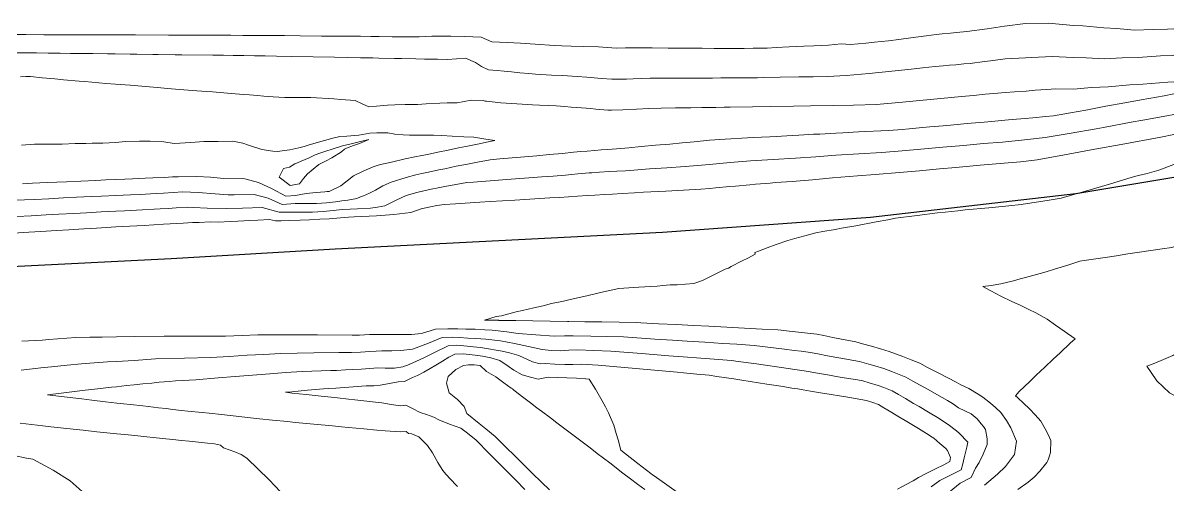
# Model space of a CAD drawing. Header units: inches. Extents: x 11351264 to 11356330, y 6702313 to 6706468.
# Drawn here: x 11355915.6 to 11356330.4, y 6705898.9 to 6706065.5 of the extents above; entities that cross this region are included whole.
import ezdxf

# ---------------------------------------------------------------- set-up
doc = ezdxf.new("R2010")
doc.units = ezdxf.units.IN
doc.header["$MEASUREMENT"] = 0
doc.layers.add('Shumate_Contours_clip1', color=7, linetype='Continuous', lineweight=0)
doc.layers.add('Shumate_Streets_clip1', color=7, linetype='Continuous')

msp = doc.modelspace()

# ---------------------------------------------------------------- linework, layer by layer
at = {"layer": 'Shumate_Contours_clip1'}
for points, elevation in [([(11356330.36, 6706063.37), (11356327.97, 6706063.26), (11356322.9, 6706063.15), (11356316.02, 6706062.89), (11356309.79, 6706063.44), (11356305.06, 6706063.71), (11356297.46, 6706064.42), (11356294.17, 6706064.6), (11356285.11, 6706065.46), (11356276.84, 6706065.3), (11356269.31, 6706064.26), (11356263.04, 6706063.39), (11356255.76, 6706062.43), (11356252.04, 6706062.04), (11356249.86, 6706061.82), (11356246.78, 6706061.51), (11356244.65, 6706061.27), (11356241.01, 6706060.85), (11356235.53, 6706060.1), (11356231.16, 6706059.56), (11356227.49, 6706059.06), (11356222.37, 6706058.5), (11356219.31, 6706058.2), (11356213.81, 6706057.74), (11356210.36, 6706057.95), (11356205.9, 6706057.5), (11356200.62, 6706057.22), (11356196.93, 6706057.11), (11356191.63, 6706056.89), (11356186.98, 6706056.61), (11356183.75, 6706056.44), (11356181.19, 6706056.37), (11356178.7, 6706056.34), (11356175.44, 6706056.29), (11356173.01, 6706056.26), (11356167.91, 6706056.26), (11356164.6, 6706056.28), (11356160.32, 6706056.33), (11356153.45, 6706056.38), (11356148.06, 6706056.44), (11356142.29, 6706056.47), (11356135.81, 6706056.55), (11356132.74, 6706056.48), (11356129.48, 6706056.42), (11356126.13, 6706056.61), (11356122.98, 6706056.82), (11356117.52, 6706057.01), (11356113.1, 6706057.13), (11356109.76, 6706057.25), (11356106.95, 6706057.35), (11356100.14, 6706057.83), (11356094.85, 6706058.18), (11356090.05, 6706058.4), (11356084.46, 6706058.64), (11356080.64, 6706060.37), (11356074.61, 6706060.61), (11356069.73, 6706060.73), (11356062.94, 6706060.73), (11356058.37, 6706060.49), (11356052.08, 6706060.45), (11356048.65, 6706060.51), (11356043.94, 6706060.58), (11356040.88, 6706060.63), (11356037.18, 6706060.66), (11356035.14, 6706060.68), (11356031.25, 6706060.7), (11356025.32, 6706060.74), (11356023.11, 6706060.77), (11356015.41, 6706060.87), (11356009.74, 6706060.9), (11356005.1, 6706060.92), (11355999.25, 6706060.95), (11355994.78, 6706061), (11355990.46, 6706061.05), (11355979.21, 6706061.08), (11355968.01, 6706061.11), (11355956.13, 6706061.14), (11355948.77, 6706061.19), (11355940.74, 6706061.21), (11355932.71, 6706061.23), (11355923.1, 6706061.24), (11355916.59, 6706061.29), (11355908.56, 6706061.26)], 1376), ([(11356330.36, 6706053.81), (11356329.8, 6706053.77), (11356325.56, 6706053.58), (11356317.51, 6706053.08), (11356311.73, 6706052.87), (11356305.36, 6706052.52), (11356298.73, 6706052.9), (11356294.02, 6706052.96), (11356286.45, 6706053.39), (11356284.09, 6706053.24), (11356278.98, 6706053.05), (11356276.84, 6706052.91), (11356269.56, 6706052.53), (11356264.19, 6706051.79), (11356262.06, 6706051.54), (11356256.9, 6706050.88), (11356254.59, 6706050.68), (11356251.77, 6706050.42), (11356249.46, 6706050.22), (11356247.16, 6706050.03), (11356244.35, 6706049.76), (11356239.67, 6706049.28), (11356236.72, 6706048.96), (11356231.05, 6706048.35), (11356228.62, 6706048.08), (11356220.49, 6706047.23), (11356212.23, 6706046.49), (11356205.54, 6706046.17), (11356200.32, 6706046.06), (11356195.14, 6706046.04), (11356188.49, 6706045.95), (11356182.57, 6706045.79), (11356180.21, 6706045.73), (11356177.31, 6706045.71), (11356174.52, 6706045.68), (11356171.87, 6706045.66), (11356169.14, 6706045.65), (11356166.99, 6706045.63), (11356164.03, 6706045.62), (11356160.45, 6706045.61), (11356153.94, 6706045.62), (11356141.52, 6706045.61), (11356138.48, 6706045.49), (11356135.44, 6706045.36), (11356133.03, 6706045.26), (11356130.96, 6706045.24), (11356128.57, 6706045.21), (11356127.81, 6706045.25), (11356124, 6706045.48), (11356121.36, 6706045.73), (11356118.74, 6706045.96), (11356115.31, 6706046.19), (11356109.94, 6706046.5), (11356105.96, 6706046.68), (11356100.24, 6706047.03), (11356097.85, 6706047.22), (11356094.55, 6706047.55), (11356091.64, 6706047.88), (11356088.92, 6706048.14), (11356086.48, 6706048.38), (11356083.35, 6706048.58), (11356080.83, 6706049.72), (11356078.6, 6706051.24), (11356074.98, 6706052.79), (11356068.49, 6706052.27), (11356064.96, 6706052.36), (11356060.23, 6706052.46), (11356057.18, 6706052.53), (11356051.99, 6706052.64), (11356049.4, 6706052.7), (11356043.75, 6706052.82), (11356041.62, 6706052.87), (11356037.16, 6706052.94), (11356027.78, 6706053.13), (11356020.1, 6706053.28), (11356012.43, 6706053.43), (11356006.86, 6706053.5), (11356002.88, 6706053.58), (11355999.03, 6706053.65), (11355995.15, 6706053.72), (11355991.26, 6706053.79), (11355987.79, 6706053.85), (11355984, 6706053.92), (11355972.81, 6706054.01), (11355970.42, 6706054.02), (11355964.31, 6706054.12), (11355962.29, 6706054.15), (11355956.55, 6706054.24), (11355954.17, 6706054.27), (11355948.8, 6706054.35), (11355945.94, 6706054.37), (11355940.77, 6706054.43), (11355937.48, 6706054.45), (11355932.69, 6706054.52), (11355928.96, 6706054.57), (11355924.57, 6706054.64), (11355920.45, 6706054.69), (11355916.46, 6706054.75), (11355912.08, 6706054.73)], 1374), ([(11356330.36, 6706044.28), (11356328.18, 6706044.14), (11356319.14, 6706043.39), (11356314.44, 6706043.11), (11356306.62, 6706042.47), (11356300.69, 6706042.15), (11356294.19, 6706041.64), (11356287.74, 6706041.73), (11356284.43, 6706041.44), (11356280.29, 6706041.18), (11356277.06, 6706040.9), (11356272.85, 6706040.62), (11356269.68, 6706040.34), (11356265.4, 6706040.04), (11356262.29, 6706039.77), (11356258.05, 6706039.27), (11356253.79, 6706038.91), (11356246.37, 6706038.24), (11356239.96, 6706037.64), (11356232.48, 6706036.92), (11356223.17, 6706036.13), (11356214.91, 6706035.86), (11356207.51, 6706035.68), (11356199.34, 6706035.53), (11356193.22, 6706035.49), (11356184.92, 6706035.31), (11356178.44, 6706035.19), (11356170.36, 6706035.06), (11356168.29, 6706035.05), (11356165.26, 6706035.02), (11356162.86, 6706034.98), (11356160.14, 6706034.95), (11356156.26, 6706034.9), (11356150.75, 6706034.85), (11356145.56, 6706034.74), (11356141.09, 6706034.58), (11356136.61, 6706034.34), (11356131.67, 6706034.13), (11356127.67, 6706034.04), (11356126.35, 6706034.08), (11356121.97, 6706034.44), (11356120.17, 6706034.65), (11356115.09, 6706034.98), (11356113.05, 6706035.16), (11356110.77, 6706035.34), (11356107.65, 6706035.58), (11356104.93, 6706035.68), (11356101.67, 6706035.84), (11356099.21, 6706035.97), (11356093.5, 6706036.28), (11356087.79, 6706036.71), (11356082.57, 6706037.27), (11356082.11, 6706037.32), (11356081.44, 6706037.51), (11356077.07, 6706037.6), (11356074.55, 6706037.1), (11356072.02, 6706036.68), (11356068.47, 6706036.71), (11356065.74, 6706036.6), (11356060.89, 6706036.27), (11356057.77, 6706036.13), (11356053.26, 6706036.06), (11356049.51, 6706035.9), (11356046.87, 6706035.8), (11356042.92, 6706035.46), (11356040.21, 6706035.22), (11356037.82, 6706036.31), (11356035.24, 6706037.46), (11356030.06, 6706037.86), (11356027.56, 6706038.06), (11356019.33, 6706038.62), (11356014.97, 6706038.62), (11356009.89, 6706038.64), (11356007.7, 6706038.72), (11356005.68, 6706038.85), (11356002.35, 6706039.08), (11356000.1, 6706039.27), (11355997.2, 6706039.52), (11355995.14, 6706039.7), (11355991.98, 6706039.97), (11355987.93, 6706040.31), (11355983.89, 6706040.64), (11355981.63, 6706040.78), (11355976.53, 6706041.13), (11355969.05, 6706041.74), (11355962.6, 6706042.28), (11355954.17, 6706042.99), (11355948.84, 6706043.39), (11355945.43, 6706043.64), (11355937.78, 6706044.32), (11355935.74, 6706044.51), (11355930.13, 6706045.01), (11355927.01, 6706045.31), (11355922.49, 6706045.72), (11355918.26, 6706046.13), (11355916.55, 6706046.19), (11355914.63, 6706046.09)], 1372), ([(11355910.61, 6706001.43), (11355916.11, 6706001.66), (11355919.66, 6706001.82), (11355924.87, 6706002.07), (11355930.17, 6706002.36), (11355934.82, 6706002.6), (11355940.1, 6706002.9), (11355943.78, 6706003.07), (11355949.01, 6706003.31), (11355951.67, 6706003.41), (11355954.33, 6706003.51), (11355957.72, 6706003.66), (11355959.65, 6706003.75), (11355961.49, 6706003.85), (11355963.67, 6706003.97), (11355966.13, 6706004.12), (11355969.67, 6706004.32), (11355973.21, 6706004.52), (11355978.71, 6706004.37), (11355984.81, 6706003.85), (11355989.52, 6706003.55), (11355991.71, 6706003.46), (11355998.91, 6706003.66), (11356003.94, 6706002.27), (11356009.01, 6706000), (11356013.62, 6706000.35), (11356017.99, 6706000.36), (11356021.38, 6706000.32), (11356024.88, 6706000.6), (11356028.19, 6706001.03), (11356030.46, 6706001.28), (11356032.64, 6706001.63), (11356035.82, 6706002.17), (11356037.13, 6706002.8), (11356038.23, 6706003.13), (11356040.43, 6706004.05), (11356042.53, 6706005.21), (11356045.27, 6706006.74), (11356048.27, 6706008.05), (11356053.6, 6706009.77), (11356057.17, 6706010.74), (11356059.25, 6706011.2), (11356061.7, 6706011.71), (11356065.42, 6706012.47), (11356067.55, 6706012.93), (11356071.69, 6706013.8), (11356075.76, 6706014.57), (11356079.31, 6706015.23), (11356083.86, 6706016.11), (11356087.36, 6706016.42), (11356096.29, 6706017.25), (11356100.74, 6706017.61), (11356105.19, 6706017.98), (11356109.94, 6706018.38), (11356113.99, 6706018.84), (11356116.64, 6706019.09), (11356118.88, 6706019.29), (11356121.62, 6706019.52), (11356123.87, 6706019.71), (11356126.27, 6706019.87), (11356129.39, 6706020.1), (11356133.85, 6706020.5), (11356138.3, 6706020.9), (11356143.48, 6706021.38), (11356148.65, 6706021.78), (11356153.07, 6706022.21), (11356157.49, 6706022.64), (11356162.92, 6706023.17), (11356168.55, 6706023.6), (11356176.64, 6706024.03), (11356178.67, 6706024.12), (11356184.72, 6706024.45), (11356186.94, 6706024.55), (11356192.81, 6706024.87), (11356195.21, 6706024.99), (11356200.44, 6706025.32), (11356202.73, 6706025.42), (11356208.54, 6706025.74), (11356211.03, 6706025.86), (11356216.64, 6706026.16), (11356219.32, 6706026.28), (11356224.75, 6706026.57), (11356227.61, 6706026.7), (11356232.36, 6706027.07), (11356234.91, 6706027.29), (11356239.78, 6706027.74), (11356242.36, 6706027.97), (11356247.21, 6706028.41), (11356249.8, 6706028.64), (11356254.63, 6706029.08), (11356257.24, 6706029.31), (11356261.95, 6706029.71), (11356264.56, 6706029.94), (11356269.36, 6706030.4), (11356272.01, 6706030.63), (11356276.77, 6706031.08), (11356279.46, 6706031.32), (11356284.18, 6706031.78), (11356286.91, 6706032.02), (11356293.08, 6706033.05), (11356298.55, 6706034.05), (11356305.82, 6706035.41), (11356312.69, 6706036.66), (11356318.58, 6706037.74), (11356326.81, 6706039.24), (11356330.36, 6706039.88)], 1372), ([(11355913.31, 6705995.65), (11355918.47, 6705995.91), (11355923.91, 6705996.23), (11355928.44, 6705996.47), (11355933.83, 6705996.79), (11355938.42, 6705997.04), (11355943.74, 6705997.35), (11355949.03, 6705997.62), (11355952.1, 6705997.75), (11355954.36, 6705997.84), (11355956.46, 6705997.93), (11355964.99, 6705998.41), (11355967.83, 6705998.59), (11355970.72, 6705998.77), (11355974.9, 6705999.02), (11355976.98, 6705998.96), (11355981.93, 6705998.72), (11355988.74, 6705998.58), (11355994.61, 6705998.68), (11356001.75, 6705998.97), (11356007.86, 6705997.21), (11356013.28, 6705997.22), (11356016.51, 6705997.25), (11356019.83, 6705997.24), (11356023.75, 6705997.45), (11356027.31, 6705997.87), (11356030.55, 6705998.18), (11356033.45, 6705998.37), (11356036.11, 6705998.41), (11356040.78, 6705998.68), (11356043.32, 6705999.07), (11356045.98, 6705999.55), (11356047.83, 6706000.47), (11356050.06, 6706001.56), (11356053.68, 6706003.22), (11356057.5, 6706004.39), (11356062.04, 6706005.42), (11356065.76, 6706006.14), (11356068.17, 6706006.65), (11356072.22, 6706007.34), (11356075.5, 6706007.92), (11356077.86, 6706008.08), (11356088.39, 6706008.94), (11356102.56, 6706009.97), (11356106.57, 6706010.24), (11356111.05, 6706010.56), (11356113.28, 6706010.8), (11356115.51, 6706011.06), (11356119.65, 6706011.42), (11356120.6, 6706011.48), (11356123.26, 6706011.64), (11356126.86, 6706011.85), (11356129.55, 6706011.98), (11356132.68, 6706012.17), (11356137.16, 6706012.52), (11356141.33, 6706012.85), (11356147.63, 6706013.27), (11356154.22, 6706013.7), (11356158.66, 6706014.1), (11356162.98, 6706014.49), (11356170.44, 6706015.12), (11356177.73, 6706015.71), (11356185.92, 6706016.21), (11356194.01, 6706016.72), (11356201.25, 6706017.24), (11356208.46, 6706017.77), (11356216.81, 6706018.28), (11356225.13, 6706018.78), (11356232.36, 6706019.36), (11356239.15, 6706019.92), (11356247.07, 6706020.66), (11356254.51, 6706021.34), (11356261.76, 6706021.97), (11356268.51, 6706022.52), (11356276.49, 6706023.34), (11356283.98, 6706024.13), (11356292.63, 6706025.63), (11356302.28, 6706027.33), (11356304.96, 6706027.83), (11356314.97, 6706029.71), (11356319.13, 6706030.48), (11356327.75, 6706032.04), (11356330.36, 6706032.51)], 1374), ([(11355912.01, 6705989.71), (11355917.68, 6705990.06), (11355922.02, 6705990.31), (11355927.58, 6705990.65), (11355932.03, 6705990.91), (11355937.47, 6705991.24), (11355942.04, 6705991.5), (11355947.37, 6705991.83), (11355949.06, 6705991.92), (11355951.45, 6705992.04), (11355959.2, 6705992.49), (11355966.23, 6705992.91), (11355973.25, 6705993.33), (11355976.59, 6705993.54), (11355978.98, 6705993.47), (11355982.97, 6705993.71), (11355985.98, 6705993.68), (11355990.16, 6705993.93), (11355993.03, 6705993.98), (11355997.3, 6705994.23), (11356000.13, 6705994.36), (11356004.39, 6705994.61), (11356006.57, 6705994.07), (11356008.59, 6705994.1), (11356011.57, 6705994.27), (11356015.42, 6705994.3), (11356018.79, 6705994.49), (11356022.55, 6705994.69), (11356025.87, 6705994.88), (11356029.93, 6705995.26), (11356032.82, 6705995.43), (11356034.92, 6705995.51), (11356042.98, 6705995.91), (11356049.18, 6705996.43), (11356055.28, 6705997.14), (11356059.04, 6705998.42), (11356062.37, 6705999.18), (11356064.72, 6705999.61), (11356067.48, 6706000.06), (11356071.43, 6706000.26), (11356080.14, 6706000.85), (11356083.92, 6706001.05), (11356092.77, 6706001.62), (11356096.43, 6706001.81), (11356105.38, 6706002.37), (11356108.95, 6706002.55), (11356112.16, 6706002.75), (11356115.37, 6706003.03), (11356118.92, 6706003.24), (11356121.67, 6706003.42), (11356125.16, 6706003.62), (11356127.95, 6706003.77), (11356131.45, 6706003.96), (11356135.99, 6706004.18), (11356139.2, 6706004.4), (11356147.28, 6706004.85), (11356153.56, 6706005.2), (11356159.84, 6706005.55), (11356163.04, 6706005.82), (11356165.07, 6706006), (11356170.29, 6706006.46), (11356172.31, 6706006.65), (11356177.54, 6706007.1), (11356179.54, 6706007.29), (11356184.79, 6706007.74), (11356186.79, 6706007.92), (11356192.8, 6706008.35), (11356200.05, 6706008.96), (11356207.29, 6706009.57), (11356216.35, 6706010.34), (11356222.62, 6706010.78), (11356231.4, 6706011.55), (11356238.65, 6706012.18), (11356245.89, 6706012.82), (11356251.78, 6706013.36), (11356260.51, 6706014.14), (11356267.76, 6706014.77), (11356275.01, 6706015.4), (11356281, 6706016.11), (11356292.23, 6706018.17), (11356301.8, 6706019.92), (11356311.35, 6706021.69), (11356325.6, 6706024.33), (11356330.36, 6706025.23)], 1376), ([(11355915.37, 6706007.52), (11355918.92, 6706007.66), (11355924.31, 6706007.89), (11355927.78, 6706008.04), (11355931.25, 6706008.19), (11355936.44, 6706008.46), (11355941.77, 6706008.69), (11355945.38, 6706008.85), (11355948.99, 6706009.01), (11355952.29, 6706009.13), (11355955.04, 6706009.25), (11355959.63, 6706009.45), (11355962.29, 6706009.57), (11355966.53, 6706009.77), (11355969.41, 6706009.93), (11355971.52, 6706010.04), (11355978.15, 6706010.09), (11355983.08, 6706009.82), (11355987.94, 6706009.41), (11355995.55, 6706009.21), (11356000.38, 6706007.93), (11356005.34, 6706005.67), (11356010.23, 6706002.99), (11356013.81, 6706003.26), (11356017.57, 6706003.96), (11356021.19, 6706004.33), (11356024.34, 6706004.6), (11356025.19, 6706004.67), (11356025.86, 6706004.75), (11356030.1, 6706006.72), (11356032.37, 6706008.53), (11356034.65, 6706010.31), (11356038.41, 6706012.2), (11356041.72, 6706013.6), (11356043.18, 6706014.09), (11356044.35, 6706014.41), (11356048.38, 6706015.33), (11356053.29, 6706016.52), (11356056.82, 6706017.23), (11356059.23, 6706017.7), (11356061.36, 6706018.07), (11356065.08, 6706018.85), (11356068.79, 6706019.64), (11356072.51, 6706020.41), (11356075.2, 6706020.96), (11356079.31, 6706021.79), (11356083.17, 6706022.59), (11356085.59, 6706023.09), (11356082.36, 6706023.6), (11356078.03, 6706024.25), (11356074.42, 6706024.4), (11356070.21, 6706024.71), (11356066.54, 6706024.95), (11356063.55, 6706024.97), (11356060.88, 6706024.98), (11356057.66, 6706025.01), (11356054.88, 6706025.04), (11356052.6, 6706025.19), (11356049.6, 6706025.38), (11356046.98, 6706025.84), (11356043.11, 6706025.88), (11356040.56, 6706025.74), (11356036.58, 6706025.02), (11356032.25, 6706024.69), (11356029.69, 6706024.48), (11356027.23, 6706023.91), (11356024.15, 6706023.06), (11356021.22, 6706022.24), (11356018.29, 6706021.4), (11356016.89, 6706020.96), (11356014.91, 6706020.5), (11356011.68, 6706019.68), (11356007.14, 6706019.15), (11356005.58, 6706019.2), (11356001.57, 6706019.84), (11355996.87, 6706021.36), (11355994.76, 6706022.07), (11355991.18, 6706022.83), (11355985.92, 6706022.68), (11355980.73, 6706022.7), (11355976.01, 6706022.41), (11355970.06, 6706022), (11355966.26, 6706022.63), (11355961.4, 6706022.83), (11355957.57, 6706022.83), (11355952.47, 6706022.67), (11355948.93, 6706022.37), (11355944.29, 6706022.13), (11355940.43, 6706022.08), (11355938.15, 6706022.06), (11355934.32, 6706022.01), (11355929.71, 6706021.82), (11355925.89, 6706021.79), (11355923.49, 6706021.79), (11355919.64, 6706021.78), (11355915.01, 6706021.42)], 1370), ([(11356262.11, 6705898.77), (11356266.76, 6705902.76), (11356269.64, 6705905.53), (11356272.84, 6705909.91), (11356273.58, 6705914.69), (11356271.6, 6705919.44), (11356269.99, 6705922.09), (11356267.96, 6705925.02), (11356266.09, 6705926.81), (11356264.27, 6705928.34), (11356261.44, 6705930.51), (11356259.74, 6705931.63), (11356256.48, 6705933.69), (11356253.51, 6705934.92), (11356251.83, 6705935.95), (11356248.85, 6705937.52), (11356245.87, 6705939.09), (11356241.58, 6705941.27), (11356238.71, 6705942.79), (11356235.69, 6705943.98), (11356232.67, 6705945.17), (11356227.77, 6705947.05), (11356224.54, 6705947.98), (11356221.3, 6705948.89), (11356218.06, 6705949.81), (11356215.76, 6705950.46), (11356213.81, 6705950.84), (11356210.59, 6705951.46), (11356207.38, 6705952.09), (11356204.17, 6705952.72), (11356201.61, 6705953.23), (11356198.29, 6705953.61), (11356194.98, 6705953.99), (11356191.66, 6705954.37), (11356188.74, 6705954.7), (11356187.61, 6705954.83), (11356182, 6705955.11), (11356175.59, 6705955.43), (11356169.19, 6705955.76), (11356162.78, 6705956.08), (11356157.34, 6705956.35), (11356150.96, 6705956.68), (11356144.58, 6705957), (11356138.2, 6705957.32), (11356136.6, 6705957.43), (11356130.39, 6705957.54), (11356124.19, 6705957.64), (11356117.98, 6705957.74), (11356112.31, 6705957.83), (11356111.75, 6705957.82), (11356105.55, 6705957.93), (11356099.35, 6705958.04), (11356093.14, 6705958.14), (11356087.07, 6705958.22), (11356086.93, 6705958.24), (11356081.93, 6705958.29), (11356086.09, 6705959.62), (11356088, 6705959.88), (11356093.32, 6705961.27), (11356095.52, 6705961.75), (11356099.64, 6705962.8), (11356102.97, 6705963.51), (11356105.97, 6705964.26), (11356110.34, 6705965.16), (11356112.29, 6705965.64), (11356119.27, 6705967.21), (11356124.78, 6705968.49), (11356130.31, 6705969.73), (11356137.54, 6705970.25), (11356141.85, 6705970.44), (11356144.16, 6705970.59), (11356146.16, 6705970.74), (11356148.74, 6705971.01), (11356151.26, 6705971.01), (11356157.33, 6705971.52), (11356160.4, 6705972.6), (11356163.34, 6705974), (11356166.24, 6705975.49), (11356168.57, 6705976.69), (11356169.81, 6705977.1), (11356170.75, 6705977.71), (11356174.47, 6705979.52), (11356176.97, 6705980.83), (11356179.47, 6705982.13), (11356179.33, 6705982.69), (11356180.67, 6705983.14), (11356183.73, 6705984.37), (11356187.03, 6705985.57), (11356191.18, 6705987.08), (11356193.66, 6705987.78), (11356197.35, 6705988.75), (11356201.32, 6705989.74), (11356203.78, 6705990.31), (11356208.28, 6705991.02), (11356210.58, 6705991.44), (11356215.76, 6705992.26), (11356223.07, 6705993.72), (11356227.19, 6705994.52), (11356229.96, 6705995.05), (11356237.78, 6705996.1), (11356245.16, 6705997.03), (11356247.87, 6705997.28), (11356250.15, 6705997.49), (11356252.42, 6705997.74), (11356255.13, 6705998.04), (11356263.65, 6705998.85), (11356270.89, 6705999.48), (11356275.34, 6706000.03), (11356280.74, 6706000.79), (11356284.66, 6706001.41), (11356289.72, 6706002.27), (11356293.37, 6706003.37), (11356298.48, 6706004.77), (11356304.28, 6706006.54), (11356307.17, 6706007.32), (11356315.27, 6706009.85), (11356317.53, 6706010.41), (11356320.75, 6706011.24), (11356324.92, 6706012.42), (11356330.36, 6706014.45)], 1378), ([(11356274.03, 6705897.25), (11356277.87, 6705899.91), (11356279.95, 6705901.7), (11356282.06, 6705903.87), (11356284.49, 6705907.02), (11356284.9, 6705907.7), (11356285.09, 6705908.28), (11356285.52, 6705909.33), (11356285.9, 6705910.57), (11356286.01, 6705914.96), (11356285.02, 6705917.05), (11356283.94, 6705919.12), (11356282.4, 6705921.89), (11356280.39, 6705924.13), (11356278.3, 6705926.29), (11356276.16, 6705928.36), (11356274.12, 6705930.3), (11356274, 6705930.45), (11356273.19, 6705931.03), (11356274.54, 6705932.54), (11356278.37, 6705936.23), (11356280.71, 6705938.48), (11356283.81, 6705941.36), (11356286.84, 6705944.21), (11356289.29, 6705946.46), (11356292.97, 6705949.95), (11356294.74, 6705951.59), (11356290.82, 6705954.35), (11356287.71, 6705956.48), (11356284.6, 6705958.62), (11356280.53, 6705960.91), (11356278.03, 6705962.18), (11356274.89, 6705963.73), (11356271.9, 6705965.08), (11356267.99, 6705966.94), (11356266.2, 6705967.9), (11356264.4, 6705968.86), (11356261.52, 6705970.41), (11356264.47, 6705970.81), (11356268.02, 6705971.41), (11356272.51, 6705972.51), (11356274.95, 6705973.15), (11356276.9, 6705973.73), (11356282.11, 6705975.16), (11356284.25, 6705975.77), (11356287.3, 6705976.66), (11356292.45, 6705978.22), (11356296.4, 6705979.58), (11356297.19, 6705979.7), (11356297.96, 6705979.84), (11356301.4, 6705980.35), (11356305.52, 6705980.94), (11356309.65, 6705981.55), (11356313.77, 6705982.16), (11356317.9, 6705982.79), (11356322.03, 6705983.42), (11356326.15, 6705984.05), (11356329.63, 6705984.56), (11356330.26, 6705984.72), (11356330.36, 6705984.75)], 1380), ([(11356249.34, 6705896.24), (11356253.36, 6705899.47), (11356257.29, 6705901.58), (11356258.86, 6705904.9), (11356260.15, 6705906.99), (11356261.56, 6705910), (11356263.04, 6705913.42), (11356262.99, 6705915.5), (11356262.38, 6705918.89), (11356261.98, 6705919.65), (11356261.73, 6705919.98), (11356260.89, 6705920.97), (11356259.46, 6705922.73), (11356257.26, 6705924.48), (11356254.99, 6705925.56), (11356252.73, 6705926.74), (11356250.5, 6705928.23), (11356248.73, 6705929.35), (11356244.91, 6705931.5), (11356241.76, 6705933.28), (11356238.67, 6705935.03), (11356236.3, 6705936.29), (11356233.71, 6705937.76), (11356228.92, 6705939.68), (11356225.78, 6705940.92), (11356222.54, 6705941.85), (11356220.35, 6705942.45), (11356217.02, 6705943.38), (11356214.98, 6705943.74), (11356210.29, 6705944.63), (11356208.19, 6705945), (11356204.94, 6705945.59), (11356202.62, 6705946.02), (11356199.32, 6705946.63), (11356196.02, 6705947.06), (11356193.42, 6705947.4), (11356190.01, 6705947.85), (11356179.11, 6705949.22), (11356172.78, 6705949.63), (11356167.71, 6705949.94), (11356161.32, 6705950.35), (11356154.93, 6705950.75), (11356149.66, 6705951.07), (11356143.23, 6705951.45), (11356131.93, 6705952.23), (11356125.78, 6705952.39), (11356120.17, 6705952.53), (11356113.82, 6705952.69), (11356110.7, 6705952.59), (11356106.98, 6705952.51), (11356100.33, 6705953), (11356094.06, 6705953.52), (11356089.87, 6705954.12), (11356084.58, 6705954.74), (11356082.01, 6705954.82), (11356078.45, 6705955), (11356075.17, 6705955.06), (11356072.23, 6705955.12), (11356068.71, 6705955.14), (11356064.22, 6705955.08), (11356059.13, 6705953.54), (11356055.57, 6705953.15), (11356052.99, 6705953.15), (11356049.21, 6705953.1), (11356046.72, 6705953.11), (11356042.88, 6705953.08), (11356040.44, 6705953.08), (11356036.83, 6705952.94), (11356034.19, 6705952.9), (11356021.63, 6705952.98), (11356010.89, 6705953), (11356000.18, 6705953.01), (11355994.5, 6705952.8), (11355988.52, 6705952.56), (11355977.46, 6705952.53), (11355971.94, 6705952.52), (11355966.39, 6705952.49), (11355955.84, 6705952.46), (11355949.22, 6705952.27), (11355944.12, 6705952.18), (11355939.58, 6705952.11), (11355934.61, 6705952.01), (11355924.82, 6705951.31), (11355922.44, 6705951.09), (11355915.09, 6705950.75)], 1376), ([(11356242.85, 6705898.19), (11356245.94, 6705900.52), (11356250.56, 6705902.75), (11356253.65, 6705904.32), (11356254.27, 6705906.46), (11356254.78, 6705908.67), (11356255.67, 6705912.45), (11356256.01, 6705914.28), (11356252.97, 6705917.53), (11356251.93, 6705918.36), (11356249.01, 6705920.63), (11356247.35, 6705921.77), (11356245.68, 6705922.87), (11356241.94, 6705925.11), (11356238.51, 6705927.15), (11356236.48, 6705928.3), (11356233.65, 6705929.99), (11356231.02, 6705931.49), (11356228.79, 6705932.82), (11356225.76, 6705934.01), (11356223.78, 6705934.78), (11356220.56, 6705935.75), (11356218.27, 6705936.4), (11356216.25, 6705936.73), (11356211.55, 6705937.54), (11356209.37, 6705937.9), (11356204.83, 6705938.7), (11356202.5, 6705939.09), (11356199.22, 6705939.65), (11356197.03, 6705940.04), (11356193.74, 6705940.52), (11356191.32, 6705940.87), (11356188.97, 6705941.23), (11356182.32, 6705942.15), (11356179.93, 6705942.51), (11356173.33, 6705943.4), (11356170.85, 6705943.77), (11356164.65, 6705944.26), (11356159.87, 6705944.62), (11356153.5, 6705945.1), (11356148.36, 6705945.47), (11356138.43, 6705946.24), (11356127.36, 6705947.13), (11356121.26, 6705947.35), (11356115.34, 6705947.55), (11356112.23, 6705947.42), (11356109.13, 6705947.26), (11356105.94, 6705947.37), (11356102.71, 6705947.71), (11356102.69, 6705947.71), (11356102.68, 6705947.71), (11356102.67, 6705947.71), (11356102.6, 6705947.73), (11356097.67, 6705948.75), (11356092.69, 6705949.83), (11356087.64, 6705950.8), (11356082.4, 6705951.5), (11356078.73, 6705951.72), (11356075.92, 6705951.86), (11356072.85, 6705952.03), (11356070.22, 6705952.13), (11356066.57, 6705952.01), (11356061.68, 6705950.03), (11356058.25, 6705948.74), (11356055.94, 6705947.81), (11356051.75, 6705947.37), (11356048.42, 6705947.23), (11356044.82, 6705947.19), (11356042.81, 6705947.12), (11356040.49, 6705947.01), (11356037.13, 6705946.78), (11356033.97, 6705946.68), (11356031.41, 6705946.59), (11356029.38, 6705946.59), (11356020.36, 6705946.48), (11356008.32, 6705946.31), (11356002.33, 6705945.97), (11355996.37, 6705945.63), (11355989.86, 6705945.23), (11355983.29, 6705944.8), (11355973.8, 6705944.57), (11355963.29, 6705944.3), (11355955.58, 6705943.81), (11355949.26, 6705943.4), (11355945.98, 6705943.24), (11355941.14, 6705942.96), (11355936.67, 6705942.49), (11355931.51, 6705942.04), (11355925.78, 6705941.41), (11355921.92, 6705941.06), (11355914.84, 6705940.27)], 1374), ([(11356230.7, 6705897.35), (11356233.81, 6705898.98), (11356236.34, 6705900.3), (11356238.32, 6705901.59), (11356241.29, 6705903.12), (11356244.39, 6705904.64), (11356247.36, 6705906.17), (11356249.64, 6705907.35), (11356249.82, 6705908.72), (11356248.71, 6705911.34), (11356248.15, 6705911.97), (11356245.94, 6705913.83), (11356243.79, 6705915.72), (11356242.67, 6705916.48), (11356242.13, 6705916.82), (11356238.25, 6705919.19), (11356233.46, 6705922.09), (11356231.21, 6705923.44), (11356228.67, 6705924.98), (11356225.74, 6705926.73), (11356223.86, 6705927.87), (11356221.79, 6705928.66), (11356219.53, 6705929.36), (11356217.5, 6705929.7), (11356212.81, 6705930.48), (11356210.59, 6705930.85), (11356206.1, 6705931.59), (11356203.68, 6705931.99), (11356199.38, 6705932.71), (11356196.78, 6705933.15), (11356194.75, 6705933.49), (11356192.63, 6705933.82), (11356189.52, 6705934.34), (11356183.61, 6705935.24), (11356180.64, 6705935.73), (11356174.59, 6705936.65), (11356171.75, 6705937.11), (11356165.58, 6705938.04), (11356162.85, 6705938.49), (11356158.42, 6705938.88), (11356153.64, 6705939.3), (11356151.32, 6705939.54), (11356141.84, 6705940.41), (11356132.36, 6705941.27), (11356122.87, 6705942.12), (11356116.86, 6705942.4), (11356113.73, 6705942.35), (11356110.78, 6705942.28), (11356107.18, 6705942.43), (11356103.74, 6705942.7), (11356101.99, 6705942.51), (11356099.13, 6705943.28), (11356094.22, 6705945.53), (11356090.85, 6705946.51), (11356088.27, 6705947.09), (11356081.1, 6705948.37), (11356080.35, 6705948.46), (11356074.46, 6705949.07), (11356071.82, 6705949.25), (11356068.8, 6705949.09), (11356064.14, 6705946.81), (11356060, 6705944.71), (11356054.73, 6705942.36), (11356052.42, 6705941.49), (11356049.42, 6705940.99), (11356046.1, 6705940.95), (11356043.37, 6705941.07), (11356040.57, 6705940.89), (11356037.42, 6705940.65), (11356034.27, 6705940.48), (11356031.8, 6705940.34), (11356028.58, 6705940.16), (11356026.53, 6705940.14), (11356016.18, 6705939.84), (11356010.31, 6705939.4), (11356004.46, 6705938.95), (11355998.24, 6705938.48), (11355992.03, 6705937.97), (11355985.83, 6705937.45), (11355977.85, 6705936.73), (11355970.48, 6705936.42), (11355968.26, 6705936.17), (11355964.59, 6705935.88), (11355961.94, 6705935.58), (11355958.72, 6705935.32), (11355955.62, 6705934.96), (11355952.88, 6705934.73), (11355949.3, 6705934.3), (11355947.49, 6705934.16), (11355940.34, 6705933.3), (11355938, 6705933.05), (11355929.28, 6705931.98), (11355924.37, 6705931.37), (11355929.27, 6705930.78), (11355936.71, 6705929.88), (11355940.36, 6705929.45), (11355945.28, 6705928.86), (11355949.32, 6705928.41), (11355951.8, 6705928.16), (11355954.24, 6705927.88), (11355958.73, 6705927.37), (11355960.82, 6705927.13), (11355964.34, 6705926.72), (11355967.17, 6705926.4), (11355969.55, 6705926.13), (11355972.72, 6705925.77), (11355974.92, 6705925.54), (11355980.07, 6705924.99), (11355982.62, 6705924.71), (11355987.05, 6705924.23), (11355994.37, 6705923.43), (11355997.52, 6705923.1), (11356000.83, 6705922.76), (11356005.43, 6705922.28), (11356010.91, 6705921.71), (11356013.74, 6705921.44), (11356016.4, 6705921.18), (11356020.42, 6705920.8), (11356027.09, 6705920.17), (11356030.3, 6705919.85), (11356032.9, 6705919.57), (11356038.43, 6705919.07), (11356043.04, 6705918.68), (11356046.03, 6705918.44), (11356051.43, 6705917.99), (11356053.6, 6705918.17), (11356054.48, 6705917.41), (11356055.7, 6705917.29), (11356058.2, 6705916.25), (11356061.35, 6705913.05), (11356063.1, 6705910.45), (11356065.1, 6705906.93), (11356066.66, 6705904.5), (11356067.25, 6705903.64), (11356069.24, 6705901.3), (11356072.2, 6705898.37)], 1372), ([(11356152.12, 6705895.62), (11356147.57, 6705898.86), (11356143.03, 6705902.1), (11356142.41, 6705902.57), (11356141.76, 6705903.06), (11356137.15, 6705906.66), (11356132.72, 6705910.12), (11356131.05, 6705911.43), (11356130.09, 6705915.09), (11356129.3, 6705917.42), (11356128.44, 6705920.38), (11356126.54, 6705924.87), (11356125.44, 6705927.03), (11356124.33, 6705929.22), (11356121.93, 6705933.46), (11356119.65, 6705937.08), (11356118.45, 6705937.2), (11356118.39, 6705937.2), (11356118.33, 6705937.2), (11356115, 6705937.33), (11356111.6, 6705937.46), (11356108.19, 6705937.59), (11356104.79, 6705937.73), (11356101.24, 6705937.02), (11356098.49, 6705937.78), (11356095.39, 6705938.63), (11356092.48, 6705940.28), (11356090.45, 6705941.68), (11356087.34, 6705943.75), (11356084.1, 6705944.77), (11356081.19, 6705945.37), (11356078.47, 6705945.67), (11356076.36, 6705945.94), (11356074.22, 6705946.12), (11356071.16, 6705946), (11356068.99, 6705944.93), (11356066.7, 6705943.46), (11356064.31, 6705942.05), (11356062.31, 6705940.82), (11356059.97, 6705939.59), (11356057.78, 6705938.35), (11356055.91, 6705937.57), (11356052.99, 6705936.2), (11356050.74, 6705936.03), (11356046.33, 6705935.18), (11356044.32, 6705934.85), (11356042.02, 6705934.6), (11356039.17, 6705934.65), (11356037.72, 6705934.54), (11356034.57, 6705934.31), (11356031.42, 6705934.06), (11356028.27, 6705933.82), (11356025.68, 6705933.6), (11356023.84, 6705933.54), (11356018.07, 6705933.02), (11356012.48, 6705932.5), (11356010.17, 6705932.28), (11356012.56, 6705932.02), (11356017.62, 6705931.45), (11356023.06, 6705930.85), (11356025.46, 6705930.61), (11356028.93, 6705930.23), (11356032.89, 6705929.79), (11356035.12, 6705929.55), (11356038.34, 6705929.21), (11356041.56, 6705928.86), (11356044.86, 6705928.52), (11356048.21, 6705927.87), (11356051.6, 6705927.44), (11356053.54, 6705927.63), (11356055.87, 6705926.44), (11356058.66, 6705925.03), (11356060.91, 6705924.31), (11356063.64, 6705923.29), (11356065.43, 6705922.4), (11356069.23, 6705920.74), (11356073.38, 6705919.31), (11356075.31, 6705917.88), (11356078.7, 6705915.13), (11356083.63, 6705910.11), (11356087.95, 6705905.79), (11356093.16, 6705900.57), (11356096.45, 6705897.29)], 1370), ([(11356320.56, 6705941.7), (11356323.52, 6705942.83), (11356326.63, 6705944.16), (11356329.99, 6705945.6), (11356330.36, 6705945.74)], 1382), ([(11356139.62, 6705897.18), (11356137.07, 6705899.11), (11356134.52, 6705901.05), (11356131.75, 6705903.16), (11356127.05, 6705906.79), (11356124.76, 6705908.53), (11356122.47, 6705910.27), (11356119.93, 6705912.2), (11356117.56, 6705914.01), (11356115.18, 6705915.81), (11356112.22, 6705918.05), (11356110.35, 6705919.48), (11356107.98, 6705921.29), (11356105.6, 6705923.09), (11356102.38, 6705925.53), (11356100.78, 6705926.73), (11356098.41, 6705928.53), (11356096.04, 6705930.33), (11356092.5, 6705933.03), (11356092.02, 6705933.5), (11356091.47, 6705933.74), (11356088.81, 6705935.71), (11356085.92, 6705937.9), (11356082.54, 6705939.76), (11356080.37, 6705941.98), (11356078.2, 6705942.2), (11356076.15, 6705942.24), (11356074.25, 6705941.95), (11356071.52, 6705940.48), (11356068.76, 6705938.01), (11356068.12, 6705935.54), (11356069.11, 6705932.09), (11356072.2, 6705929.71), (11356074.51, 6705927.2), (11356075.46, 6705924.69), (11356080, 6705920.99), (11356082.37, 6705919.06), (11356085.72, 6705916.3), (11356089.25, 6705912.86), (11356093.2, 6705908.96), (11356096.21, 6705905.98), (11356099.23, 6705903.01), (11356102.39, 6705899.89), (11356105.24, 6705897.08)], 1368), ([(11356330.36, 6705931.22), (11356328.74, 6705932.08), (11356324.14, 6705936.45), (11356322.14, 6705939.39), (11356320.56, 6705941.7)], 1382), ([(11355914.54, 6705921.19), (11355922.69, 6705920.2), (11355925.63, 6705919.86), (11355931.29, 6705919.2), (11355934.84, 6705918.83), (11355937.24, 6705918.57), (11355942.1, 6705918.06), (11355949.36, 6705917.3), (11355952.25, 6705917.03), (11355955.9, 6705916.65), (11355960.15, 6705916.23), (11355962.44, 6705915.99), (11355965.86, 6705915.63), (11355969.51, 6705915.23), (11355972.64, 6705914.92), (11355975.47, 6705914.64), (11355978.76, 6705914.32), (11355982.1, 6705914), (11355984.52, 6705913.67), (11355986.77, 6705913.21), (11355987.82, 6705912.29), (11355991.88, 6705910.86), (11355994.12, 6705909.83), (11355996.17, 6705908.58), (11356004.27, 6705900.72), (11356008.37, 6705896.41)], 1374), ([(11355912.4, 6705909.48), (11355916.82, 6705908.57), (11355919.07, 6705908.15), (11355926.44, 6705904.23), (11355932.57, 6705900.33), (11355936.81, 6705896.53)], 1376)]:
    msp.add_lwpolyline(points, dxfattribs=dict(at, elevation=elevation))
at = {"layer": 'Shumate_Contours_clip1', "elevation": 1368}
msp.add_lwpolyline([(11356007.87, 6706009.87), (11356011.81, 6706006.83), (11356015.22, 6706007.5), (11356016.66, 6706009.42), (11356018.04, 6706011.11), (11356022.17, 6706014.49), (11356024.56, 6706015.59), (11356026.91, 6706016.86), (11356030.37, 6706019.02), (11356031.47, 6706019.95), (11356032.13, 6706020.28), (11356034.66, 6706021.23), (11356036.79, 6706022.06), (11356040.22, 6706023.4), (11356036.67, 6706022.56), (11356034.31, 6706022), (11356031.72, 6706021.42), (11356031, 6706021.3), (11356026.99, 6706019.94), (11356024.72, 6706019.2), (11356022.48, 6706018.48), (11356020.85, 6706017.94), (11356018.68, 6706016.84), (11356015.81, 6706015.6), (11356014.44, 6706015.05), (11356013.56, 6706014.73), (11356011.59, 6706013.5), (11356009.4, 6706013.03)], close=True, dxfattribs=at)
at = {"layer": 'Shumate_Streets_clip1'}
msp.add_lwpolyline([(11354925.19, 6706060.2), (11355030, 6706035), (11355093, 6706015), (11355157, 6705997.5), (11355221, 6705983.5), (11355286, 6705972), (11355352, 6705963.5), (11355418, 6705958), (11355484, 6705955.5), (11355550, 6705956), (11355616, 6705959.5), (11355674, 6705963.5), (11355733, 6705967), (11355792, 6705970.5), (11355851, 6705974), (11355909, 6705977.5), (11355969, 6705980.5), (11356028, 6705984), (11356087, 6705987), (11356146, 6705990), (11356221, 6705995.5), (11356295, 6706004), (11356330.36, 6706009.89)], dxfattribs=at)

doc.saveas('drawing.dxf')
